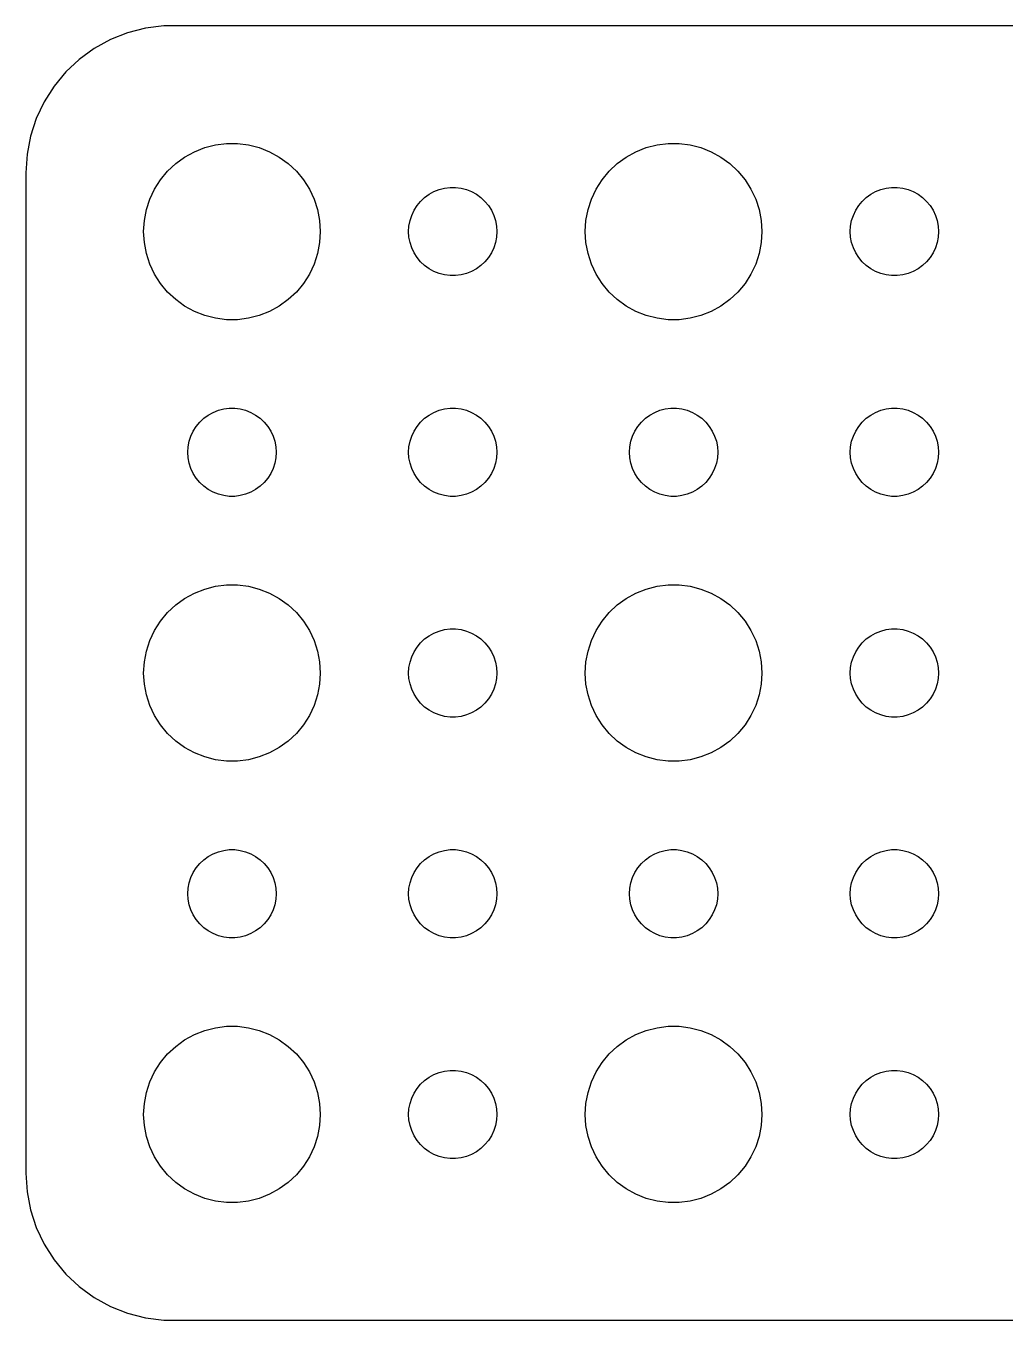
# Model space of a CAD drawing. Header units: metres. Extents: x -37 to 37, y 248 to 508.
# Drawn here: x -37 to -3.74, y 356.01 to 399.99 of the extents above; entities that cross this region are included whole.
import ezdxf

# ---------------------------------------------------------------- set-up
doc = ezdxf.new("R2010")
doc.units = ezdxf.units.M

msp = doc.modelspace()

# ---------------------------------------------------------------- linework, layer by layer
for p, q in [((-32.9369, 399.911), (-33.5451, 399.755)), ((-32.3139, 399.99), (-32.9369, 399.911)), ((32.3139, 399.99), (-32.3139, 399.99)), ((-34.1289, 399.524), (-34.6791, 399.222)), ((-33.5451, 399.755), (-34.1289, 399.524)), ((-34.6791, 399.222), (-35.1871, 398.853)), ((-35.1871, 398.853), (-35.6448, 398.423)), ((-35.6448, 398.423), (-36.0451, 397.939)), ((-36.0451, 397.939), (-36.3815, 397.409)), ((-36.3815, 397.409), (-36.6489, 396.841)), ((-36.6489, 396.841), (-36.8429, 396.243)), ((-36.8429, 396.243), (-36.9606, 395.627)), ((-31.2773, 395.714), (-30.927, 395.853)), ((-30.927, 395.853), (-30.5621, 395.947)), ((-30.5621, 395.947), (-30.1884, 395.994)), ((-30.1884, 395.994), (-29.8116, 395.994)), ((-29.8116, 395.994), (-29.4379, 395.947)), ((-29.4379, 395.947), (-29.0729, 395.853)), ((-29.0729, 395.853), (-28.7227, 395.714)), ((-16.2773, 395.714), (-15.927, 395.853)), ((-15.927, 395.853), (-15.5621, 395.947)), ((-15.5621, 395.947), (-15.1884, 395.994)), ((-15.1884, 395.994), (-14.8116, 395.994)), ((-14.8116, 395.994), (-14.4379, 395.947)), ((-14.4379, 395.947), (-14.0729, 395.853)), ((-14.0729, 395.853), (-13.7227, 395.714)), ((-36.9606, 395.627), (-37, 395)), ((-31.9123, 395.312), (-31.6075, 395.533)), ((-31.6075, 395.533), (-31.2773, 395.714)), ((-28.7227, 395.714), (-28.3925, 395.533)), ((-28.3925, 395.533), (-28.0877, 395.312)), ((-16.9123, 395.312), (-16.6075, 395.533)), ((-16.6075, 395.533), (-16.2773, 395.714)), ((-13.7227, 395.714), (-13.3925, 395.533)), ((-13.3925, 395.533), (-13.0877, 395.312)), ((-37, 395), (-37, 361)), ((-32.427, 394.763), (-32.1869, 395.054)), ((-32.1869, 395.054), (-31.9123, 395.312)), ((-28.0877, 395.312), (-27.8131, 395.054)), ((-27.8131, 395.054), (-27.5729, 394.763)), ((-17.427, 394.763), (-17.1869, 395.054)), ((-17.1869, 395.054), (-16.9123, 395.312)), ((-13.0877, 395.312), (-12.8131, 395.054)), ((-12.8131, 395.054), (-12.5729, 394.763)), ((-32.6289, 394.445), (-32.427, 394.763)), ((-27.5729, 394.763), (-27.3711, 394.445)), ((-17.6289, 394.445), (-17.427, 394.763)), ((-12.5729, 394.763), (-12.3711, 394.445)), ((-32.9057, 393.746), (-32.7893, 394.104)), ((-32.7893, 394.104), (-32.6289, 394.445)), ((-27.3711, 394.445), (-27.2107, 394.104)), ((-27.2107, 394.104), (-27.0942, 393.746)), ((-23.5934, 394.027), (-23.4561, 394.156)), ((-23.4561, 394.156), (-23.3037, 394.266)), ((-23.3037, 394.266), (-23.1387, 394.357)), ((-23.1387, 394.357), (-22.9635, 394.427)), ((-22.9635, 394.427), (-22.7811, 394.473)), ((-22.7811, 394.473), (-22.5942, 394.497)), ((-22.5942, 394.497), (-22.4058, 394.497)), ((-22.4058, 394.497), (-22.2189, 394.473)), ((-22.2189, 394.473), (-22.0365, 394.427)), ((-22.0365, 394.427), (-21.8613, 394.357)), ((-21.8613, 394.357), (-21.6963, 394.266)), ((-21.6963, 394.266), (-21.5439, 394.156)), ((-21.5439, 394.156), (-21.4065, 394.027)), ((-17.9057, 393.746), (-17.7893, 394.104)), ((-17.7893, 394.104), (-17.6289, 394.445)), ((-12.3711, 394.445), (-12.2107, 394.104)), ((-12.2107, 394.104), (-12.0942, 393.746)), ((-8.59344, 394.027), (-8.45613, 394.156)), ((-8.45613, 394.156), (-8.30373, 394.266)), ((-8.30373, 394.266), (-8.13866, 394.357)), ((-8.13866, 394.357), (-7.96352, 394.427)), ((-7.96352, 394.427), (-7.78107, 394.473)), ((-7.78107, 394.473), (-7.59418, 394.497)), ((-7.59418, 394.497), (-7.40581, 394.497)), ((-7.40581, 394.497), (-7.21892, 394.473)), ((-7.21892, 394.473), (-7.03647, 394.427)), ((-7.03647, 394.427), (-6.86133, 394.357)), ((-6.86133, 394.357), (-6.69626, 394.266)), ((-6.69626, 394.266), (-6.54385, 394.156)), ((-6.54385, 394.156), (-6.40654, 394.027)), ((-32.9763, 393.376), (-32.9057, 393.746)), ((-27.0942, 393.746), (-27.0237, 393.376)), ((-23.8947, 393.552), (-23.8145, 393.723)), ((-23.8145, 393.723), (-23.7135, 393.882)), ((-23.7135, 393.882), (-23.5934, 394.027)), ((-21.4065, 394.027), (-21.2865, 393.882)), ((-21.2865, 393.882), (-21.1855, 393.723)), ((-21.1855, 393.723), (-21.1053, 393.552)), ((-17.9763, 393.376), (-17.9057, 393.746)), ((-12.0942, 393.746), (-12.0237, 393.376)), ((-8.89465, 393.552), (-8.81445, 393.723)), ((-8.81445, 393.723), (-8.71352, 393.882)), ((-8.71352, 393.882), (-8.59344, 394.027)), ((-6.40654, 394.027), (-6.28647, 393.882)), ((-6.28647, 393.882), (-6.18553, 393.723)), ((-6.18553, 393.723), (-6.10533, 393.552)), ((-33, 393), (-32.9763, 393.376)), ((-27.0237, 393.376), (-27, 393)), ((-24, 393), (-23.9882, 393.188)), ((-23.9882, 393.188), (-23.9529, 393.373)), ((-23.9529, 393.373), (-23.8947, 393.552)), ((-21.1053, 393.552), (-21.0471, 393.373)), ((-21.0471, 393.373), (-21.0118, 393.188)), ((-21.0118, 393.188), (-21, 393)), ((-18, 393), (-17.9763, 393.376)), ((-12.0237, 393.376), (-12, 393)), ((-9, 393), (-8.98816, 393.188)), ((-8.98816, 393.188), (-8.95287, 393.373)), ((-8.95287, 393.373), (-8.89465, 393.552)), ((-6.10533, 393.552), (-6.04712, 393.373)), ((-6.04712, 393.373), (-6.01183, 393.188)), ((-6.01183, 393.188), (-6, 393)), ((-32.9763, 392.624), (-33, 393)), ((-27, 393), (-27.0237, 392.624)), ((-23.9882, 392.812), (-24, 393)), ((-23.9529, 392.627), (-23.9882, 392.812)), ((-21.0118, 392.812), (-21.0471, 392.627)), ((-21, 393), (-21.0118, 392.812)), ((-17.9763, 392.624), (-18, 393)), ((-12, 393), (-12.0237, 392.624)), ((-8.98816, 392.812), (-9, 393)), ((-8.95287, 392.627), (-8.98816, 392.812)), ((-6.01183, 392.812), (-6.04712, 392.627)), ((-6, 393), (-6.01183, 392.812)), ((-32.9057, 392.254), (-32.9763, 392.624)), ((-27.0237, 392.624), (-27.0942, 392.254)), ((-23.8947, 392.448), (-23.9529, 392.627)), ((-23.8145, 392.277), (-23.8947, 392.448)), ((-21.1053, 392.448), (-21.1855, 392.277)), ((-21.0471, 392.627), (-21.1053, 392.448)), ((-17.9057, 392.254), (-17.9763, 392.624)), ((-12.0237, 392.624), (-12.0942, 392.254)), ((-8.89465, 392.448), (-8.95287, 392.627)), ((-8.81445, 392.277), (-8.89465, 392.448)), ((-6.10533, 392.448), (-6.18553, 392.277)), ((-6.04712, 392.627), (-6.10533, 392.448)), ((-32.7893, 391.896), (-32.9057, 392.254)), ((-32.6289, 391.555), (-32.7893, 391.896)), ((-27.2107, 391.896), (-27.3711, 391.555)), ((-27.0942, 392.254), (-27.2107, 391.896)), ((-23.7135, 392.118), (-23.8145, 392.277)), ((-23.5934, 391.973), (-23.7135, 392.118)), ((-23.4561, 391.844), (-23.5934, 391.973)), ((-21.4065, 391.973), (-21.5439, 391.844)), ((-21.2865, 392.118), (-21.4065, 391.973)), ((-21.1855, 392.277), (-21.2865, 392.118)), ((-17.7893, 391.896), (-17.9057, 392.254)), ((-17.6289, 391.555), (-17.7893, 391.896)), ((-12.2107, 391.896), (-12.3711, 391.555)), ((-12.0942, 392.254), (-12.2107, 391.896)), ((-8.71352, 392.118), (-8.81445, 392.277)), ((-8.59344, 391.973), (-8.71352, 392.118)), ((-8.45613, 391.844), (-8.59344, 391.973)), ((-6.40654, 391.973), (-6.54385, 391.844)), ((-6.28647, 392.118), (-6.40654, 391.973)), ((-6.18553, 392.277), (-6.28647, 392.118)), ((-32.427, 391.237), (-32.6289, 391.555)), ((-27.3711, 391.555), (-27.5729, 391.237)), ((-23.3037, 391.734), (-23.4561, 391.844)), ((-23.1387, 391.643), (-23.3037, 391.734)), ((-22.9635, 391.573), (-23.1387, 391.643)), ((-22.7811, 391.527), (-22.9635, 391.573)), ((-22.5942, 391.503), (-22.7811, 391.527)), ((-22.4058, 391.503), (-22.5942, 391.503)), ((-22.2189, 391.527), (-22.4058, 391.503)), ((-22.0365, 391.573), (-22.2189, 391.527)), ((-21.8613, 391.643), (-22.0365, 391.573)), ((-21.6963, 391.734), (-21.8613, 391.643)), ((-21.5439, 391.844), (-21.6963, 391.734)), ((-17.427, 391.237), (-17.6289, 391.555)), ((-12.3711, 391.555), (-12.5729, 391.237)), ((-8.30373, 391.734), (-8.45613, 391.844)), ((-8.13866, 391.643), (-8.30373, 391.734)), ((-7.96352, 391.573), (-8.13866, 391.643)), ((-7.78107, 391.527), (-7.96352, 391.573)), ((-7.59418, 391.503), (-7.78107, 391.527)), ((-7.40581, 391.503), (-7.59418, 391.503)), ((-7.21892, 391.527), (-7.40581, 391.503)), ((-7.03647, 391.573), (-7.21892, 391.527)), ((-6.86133, 391.643), (-7.03647, 391.573)), ((-6.69626, 391.734), (-6.86133, 391.643)), ((-6.54385, 391.844), (-6.69626, 391.734)), ((-32.1869, 390.946), (-32.427, 391.237)), ((-27.5729, 391.237), (-27.8131, 390.946)), ((-17.1869, 390.946), (-17.427, 391.237)), ((-12.5729, 391.237), (-12.8131, 390.946)), ((-31.9123, 390.688), (-32.1869, 390.946)), ((-31.6075, 390.467), (-31.9123, 390.688)), ((-28.0877, 390.688), (-28.3925, 390.467)), ((-27.8131, 390.946), (-28.0877, 390.688)), ((-16.9123, 390.688), (-17.1869, 390.946)), ((-16.6075, 390.467), (-16.9123, 390.688)), ((-13.0877, 390.688), (-13.3925, 390.467)), ((-12.8131, 390.946), (-13.0877, 390.688)), ((-31.2773, 390.286), (-31.6075, 390.467)), ((-30.927, 390.147), (-31.2773, 390.286)), ((-30.5621, 390.053), (-30.927, 390.147)), ((-29.0729, 390.147), (-29.4379, 390.053)), ((-28.7227, 390.286), (-29.0729, 390.147)), ((-28.3925, 390.467), (-28.7227, 390.286)), ((-16.2773, 390.286), (-16.6075, 390.467)), ((-15.927, 390.147), (-16.2773, 390.286)), ((-15.5621, 390.053), (-15.927, 390.147)), ((-14.0729, 390.147), (-14.4379, 390.053)), ((-13.7227, 390.286), (-14.0729, 390.147)), ((-13.3925, 390.467), (-13.7227, 390.286)), ((-30.1884, 390.006), (-30.5621, 390.053)), ((-29.8116, 390.006), (-30.1884, 390.006)), ((-29.4379, 390.053), (-29.8116, 390.006)), ((-15.1884, 390.006), (-15.5621, 390.053)), ((-14.8116, 390.006), (-15.1884, 390.006)), ((-14.4379, 390.053), (-14.8116, 390.006)), ((-31.0934, 386.527), (-30.9561, 386.656)), ((-30.9561, 386.656), (-30.8037, 386.766)), ((-30.8037, 386.766), (-30.6387, 386.857)), ((-30.6387, 386.857), (-30.4635, 386.927)), ((-30.4635, 386.927), (-30.2811, 386.973)), ((-30.2811, 386.973), (-30.0942, 386.997)), ((-30.0942, 386.997), (-29.9058, 386.997)), ((-29.9058, 386.997), (-29.7189, 386.973)), ((-29.7189, 386.973), (-29.5365, 386.927)), ((-29.5365, 386.927), (-29.3613, 386.857)), ((-29.3613, 386.857), (-29.1963, 386.766)), ((-29.1963, 386.766), (-29.0439, 386.656)), ((-29.0439, 386.656), (-28.9065, 386.527)), ((-23.5934, 386.527), (-23.4561, 386.656)), ((-23.4561, 386.656), (-23.3037, 386.766)), ((-23.3037, 386.766), (-23.1387, 386.857)), ((-23.1387, 386.857), (-22.9635, 386.927)), ((-22.9635, 386.927), (-22.7811, 386.973)), ((-22.7811, 386.973), (-22.5942, 386.997)), ((-22.5942, 386.997), (-22.4058, 386.997)), ((-22.4058, 386.997), (-22.2189, 386.973)), ((-22.2189, 386.973), (-22.0365, 386.927)), ((-22.0365, 386.927), (-21.8613, 386.857)), ((-21.8613, 386.857), (-21.6963, 386.766)), ((-21.6963, 386.766), (-21.5439, 386.656)), ((-21.5439, 386.656), (-21.4065, 386.527)), ((-16.0934, 386.527), (-15.9561, 386.656)), ((-15.9561, 386.656), (-15.8037, 386.766)), ((-15.8037, 386.766), (-15.6387, 386.857)), ((-15.6387, 386.857), (-15.4635, 386.927)), ((-15.4635, 386.927), (-15.2811, 386.973)), ((-15.2811, 386.973), (-15.0942, 386.997)), ((-15.0942, 386.997), (-14.9058, 386.997)), ((-14.9058, 386.997), (-14.7189, 386.973)), ((-14.7189, 386.973), (-14.5365, 386.927)), ((-14.5365, 386.927), (-14.3613, 386.857)), ((-14.3613, 386.857), (-14.1963, 386.766)), ((-14.1963, 386.766), (-14.0439, 386.656)), ((-14.0439, 386.656), (-13.9065, 386.527)), ((-8.59344, 386.527), (-8.45613, 386.656)), ((-8.45613, 386.656), (-8.30373, 386.766)), ((-8.30373, 386.766), (-8.13866, 386.857)), ((-8.13866, 386.857), (-7.96352, 386.927)), ((-7.96352, 386.927), (-7.78107, 386.973)), ((-7.78107, 386.973), (-7.59418, 386.997)), ((-7.59418, 386.997), (-7.40581, 386.997)), ((-7.40581, 386.997), (-7.21892, 386.973)), ((-7.21892, 386.973), (-7.03647, 386.927)), ((-7.03647, 386.927), (-6.86133, 386.857)), ((-6.86133, 386.857), (-6.69626, 386.766)), ((-6.69626, 386.766), (-6.54385, 386.656)), ((-6.54385, 386.656), (-6.40654, 386.527)), ((-31.3947, 386.052), (-31.3145, 386.223)), ((-31.3145, 386.223), (-31.2135, 386.382)), ((-31.2135, 386.382), (-31.0934, 386.527)), ((-28.9065, 386.527), (-28.7865, 386.382)), ((-28.7865, 386.382), (-28.6855, 386.223)), ((-28.6855, 386.223), (-28.6053, 386.052)), ((-23.8947, 386.052), (-23.8145, 386.223)), ((-23.8145, 386.223), (-23.7135, 386.382)), ((-23.7135, 386.382), (-23.5934, 386.527)), ((-21.4065, 386.527), (-21.2865, 386.382)), ((-21.2865, 386.382), (-21.1855, 386.223)), ((-21.1855, 386.223), (-21.1053, 386.052)), ((-16.3947, 386.052), (-16.3145, 386.223)), ((-16.3145, 386.223), (-16.2135, 386.382)), ((-16.2135, 386.382), (-16.0934, 386.527)), ((-13.9065, 386.527), (-13.7865, 386.382)), ((-13.7865, 386.382), (-13.6855, 386.223)), ((-13.6855, 386.223), (-13.6053, 386.052)), ((-8.89465, 386.052), (-8.81445, 386.223)), ((-8.81445, 386.223), (-8.71352, 386.382)), ((-8.71352, 386.382), (-8.59344, 386.527)), ((-6.40654, 386.527), (-6.28647, 386.382)), ((-6.28647, 386.382), (-6.18553, 386.223)), ((-6.18553, 386.223), (-6.10533, 386.052)), ((-31.4882, 385.688), (-31.4529, 385.873)), ((-31.4529, 385.873), (-31.3947, 386.052)), ((-28.6053, 386.052), (-28.5471, 385.873)), ((-28.5471, 385.873), (-28.5118, 385.688)), ((-23.9882, 385.688), (-23.9529, 385.873)), ((-23.9529, 385.873), (-23.8947, 386.052)), ((-21.1053, 386.052), (-21.0471, 385.873)), ((-21.0471, 385.873), (-21.0118, 385.688)), ((-16.4882, 385.688), (-16.4529, 385.873)), ((-16.4529, 385.873), (-16.3947, 386.052)), ((-13.6053, 386.052), (-13.5471, 385.873)), ((-13.5471, 385.873), (-13.5118, 385.688)), ((-8.98816, 385.688), (-8.95287, 385.873)), ((-8.95287, 385.873), (-8.89465, 386.052)), ((-6.10533, 386.052), (-6.04712, 385.873)), ((-6.04712, 385.873), (-6.01183, 385.688)), ((-31.5, 385.5), (-31.4882, 385.688)), ((-31.4882, 385.312), (-31.5, 385.5)), ((-31.4529, 385.127), (-31.4882, 385.312)), ((-28.5118, 385.312), (-28.5471, 385.127)), ((-28.5118, 385.688), (-28.5, 385.5)), ((-28.5, 385.5), (-28.5118, 385.312)), ((-24, 385.5), (-23.9882, 385.688)), ((-23.9882, 385.312), (-24, 385.5)), ((-23.9529, 385.127), (-23.9882, 385.312)), ((-21.0118, 385.312), (-21.0471, 385.127)), ((-21.0118, 385.688), (-21, 385.5)), ((-21, 385.5), (-21.0118, 385.312)), ((-16.5, 385.5), (-16.4882, 385.688)), ((-16.4882, 385.312), (-16.5, 385.5)), ((-16.4529, 385.127), (-16.4882, 385.312)), ((-13.5118, 385.312), (-13.5471, 385.127)), ((-13.5118, 385.688), (-13.5, 385.5)), ((-13.5, 385.5), (-13.5118, 385.312)), ((-9, 385.5), (-8.98816, 385.688)), ((-8.98816, 385.312), (-9, 385.5)), ((-8.95287, 385.127), (-8.98816, 385.312)), ((-6.01183, 385.312), (-6.04712, 385.127)), ((-6.01183, 385.688), (-6, 385.5)), ((-6, 385.5), (-6.01183, 385.312)), ((-31.3947, 384.948), (-31.4529, 385.127)), ((-31.3145, 384.777), (-31.3947, 384.948)), ((-28.6053, 384.948), (-28.6855, 384.777)), ((-28.5471, 385.127), (-28.6053, 384.948)), ((-23.8947, 384.948), (-23.9529, 385.127)), ((-23.8145, 384.777), (-23.8947, 384.948)), ((-21.1053, 384.948), (-21.1855, 384.777)), ((-21.0471, 385.127), (-21.1053, 384.948)), ((-16.3947, 384.948), (-16.4529, 385.127)), ((-16.3145, 384.777), (-16.3947, 384.948)), ((-13.6053, 384.948), (-13.6855, 384.777)), ((-13.5471, 385.127), (-13.6053, 384.948)), ((-8.89465, 384.948), (-8.95287, 385.127)), ((-8.81445, 384.777), (-8.89465, 384.948)), ((-6.10533, 384.948), (-6.18553, 384.777)), ((-6.04712, 385.127), (-6.10533, 384.948)), ((-31.2135, 384.618), (-31.3145, 384.777)), ((-31.0934, 384.473), (-31.2135, 384.618)), ((-30.9561, 384.344), (-31.0934, 384.473)), ((-28.9065, 384.473), (-29.0439, 384.344)), ((-28.7865, 384.618), (-28.9065, 384.473)), ((-28.6855, 384.777), (-28.7865, 384.618)), ((-23.7135, 384.618), (-23.8145, 384.777)), ((-23.5934, 384.473), (-23.7135, 384.618)), ((-23.4561, 384.344), (-23.5934, 384.473)), ((-21.4065, 384.473), (-21.5439, 384.344)), ((-21.2865, 384.618), (-21.4065, 384.473)), ((-21.1855, 384.777), (-21.2865, 384.618)), ((-16.2135, 384.618), (-16.3145, 384.777)), ((-16.0934, 384.473), (-16.2135, 384.618)), ((-15.9561, 384.344), (-16.0934, 384.473)), ((-13.9065, 384.473), (-14.0439, 384.344)), ((-13.7865, 384.618), (-13.9065, 384.473)), ((-13.6855, 384.777), (-13.7865, 384.618)), ((-8.71352, 384.618), (-8.81445, 384.777)), ((-8.59344, 384.473), (-8.71352, 384.618)), ((-8.45613, 384.344), (-8.59344, 384.473)), ((-6.40654, 384.473), (-6.54385, 384.344)), ((-6.28647, 384.618), (-6.40654, 384.473)), ((-6.18553, 384.777), (-6.28647, 384.618)), ((-30.8037, 384.234), (-30.9561, 384.344)), ((-30.6387, 384.143), (-30.8037, 384.234)), ((-30.4635, 384.073), (-30.6387, 384.143)), ((-30.2811, 384.027), (-30.4635, 384.073)), ((-30.0942, 384.003), (-30.2811, 384.027)), ((-29.9058, 384.003), (-30.0942, 384.003)), ((-29.7189, 384.027), (-29.9058, 384.003)), ((-29.5365, 384.073), (-29.7189, 384.027)), ((-29.3613, 384.143), (-29.5365, 384.073)), ((-29.1963, 384.234), (-29.3613, 384.143)), ((-29.0439, 384.344), (-29.1963, 384.234)), ((-23.3037, 384.234), (-23.4561, 384.344)), ((-23.1387, 384.143), (-23.3037, 384.234)), ((-22.9635, 384.073), (-23.1387, 384.143)), ((-22.7811, 384.027), (-22.9635, 384.073)), ((-22.5942, 384.003), (-22.7811, 384.027)), ((-22.4058, 384.003), (-22.5942, 384.003)), ((-22.2189, 384.027), (-22.4058, 384.003)), ((-22.0365, 384.073), (-22.2189, 384.027)), ((-21.8613, 384.143), (-22.0365, 384.073)), ((-21.6963, 384.234), (-21.8613, 384.143)), ((-21.5439, 384.344), (-21.6963, 384.234)), ((-15.8037, 384.234), (-15.9561, 384.344)), ((-15.6387, 384.143), (-15.8037, 384.234)), ((-15.4635, 384.073), (-15.6387, 384.143)), ((-15.2811, 384.027), (-15.4635, 384.073)), ((-15.0942, 384.003), (-15.2811, 384.027)), ((-14.9058, 384.003), (-15.0942, 384.003)), ((-14.7189, 384.027), (-14.9058, 384.003)), ((-14.5365, 384.073), (-14.7189, 384.027)), ((-14.3613, 384.143), (-14.5365, 384.073)), ((-14.1963, 384.234), (-14.3613, 384.143)), ((-14.0439, 384.344), (-14.1963, 384.234)), ((-8.30373, 384.234), (-8.45613, 384.344)), ((-8.13866, 384.143), (-8.30373, 384.234)), ((-7.96352, 384.073), (-8.13866, 384.143)), ((-7.78107, 384.027), (-7.96352, 384.073)), ((-7.59418, 384.003), (-7.78107, 384.027)), ((-7.40581, 384.003), (-7.59418, 384.003)), ((-7.21892, 384.027), (-7.40581, 384.003)), ((-7.03647, 384.073), (-7.21892, 384.027)), ((-6.86133, 384.143), (-7.03647, 384.073)), ((-6.69626, 384.234), (-6.86133, 384.143)), ((-6.54385, 384.344), (-6.69626, 384.234)), ((-30.927, 380.853), (-30.5621, 380.947)), ((-30.5621, 380.947), (-30.1884, 380.994)), ((-30.1884, 380.994), (-29.8116, 380.994)), ((-29.8116, 380.994), (-29.4379, 380.947)), ((-29.4379, 380.947), (-29.0729, 380.853)), ((-15.927, 380.853), (-15.5621, 380.947)), ((-15.5621, 380.947), (-15.1884, 380.994)), ((-15.1884, 380.994), (-14.8116, 380.994)), ((-14.8116, 380.994), (-14.4379, 380.947)), ((-14.4379, 380.947), (-14.0729, 380.853)), ((-31.9123, 380.312), (-31.6075, 380.533)), ((-31.6075, 380.533), (-31.2773, 380.714)), ((-31.2773, 380.714), (-30.927, 380.853)), ((-29.0729, 380.853), (-28.7227, 380.714)), ((-28.7227, 380.714), (-28.3925, 380.533)), ((-28.3925, 380.533), (-28.0877, 380.312)), ((-16.9123, 380.312), (-16.6075, 380.533)), ((-16.6075, 380.533), (-16.2773, 380.714)), ((-16.2773, 380.714), (-15.927, 380.853)), ((-14.0729, 380.853), (-13.7227, 380.714)), ((-13.7227, 380.714), (-13.3925, 380.533)), ((-13.3925, 380.533), (-13.0877, 380.312)), ((-32.427, 379.763), (-32.1869, 380.054)), ((-32.1869, 380.054), (-31.9123, 380.312)), ((-28.0877, 380.312), (-27.8131, 380.054)), ((-27.8131, 380.054), (-27.5729, 379.763)), ((-17.427, 379.763), (-17.1869, 380.054)), ((-17.1869, 380.054), (-16.9123, 380.312)), ((-13.0877, 380.312), (-12.8131, 380.054)), ((-12.8131, 380.054), (-12.5729, 379.763)), ((-32.6289, 379.445), (-32.427, 379.763)), ((-27.5729, 379.763), (-27.3711, 379.445)), ((-17.6289, 379.445), (-17.427, 379.763)), ((-12.5729, 379.763), (-12.3711, 379.445)), ((-32.7893, 379.104), (-32.6289, 379.445)), ((-27.3711, 379.445), (-27.2107, 379.104)), ((-23.5934, 379.027), (-23.4561, 379.156)), ((-23.4561, 379.156), (-23.3037, 379.266)), ((-23.3037, 379.266), (-23.1387, 379.357)), ((-23.1387, 379.357), (-22.9635, 379.427)), ((-22.9635, 379.427), (-22.7811, 379.473)), ((-22.7811, 379.473), (-22.5942, 379.497)), ((-22.5942, 379.497), (-22.4058, 379.497)), ((-22.4058, 379.497), (-22.2189, 379.473)), ((-22.2189, 379.473), (-22.0365, 379.427)), ((-22.0365, 379.427), (-21.8613, 379.357)), ((-21.8613, 379.357), (-21.6963, 379.266)), ((-21.6963, 379.266), (-21.5439, 379.156)), ((-21.5439, 379.156), (-21.4065, 379.027)), ((-17.7893, 379.104), (-17.6289, 379.445)), ((-12.3711, 379.445), (-12.2107, 379.104)), ((-8.59344, 379.027), (-8.45613, 379.156)), ((-8.45613, 379.156), (-8.30373, 379.266)), ((-8.30373, 379.266), (-8.13866, 379.357)), ((-8.13866, 379.357), (-7.96352, 379.427)), ((-7.96352, 379.427), (-7.78107, 379.473)), ((-7.78107, 379.473), (-7.59418, 379.497)), ((-7.59418, 379.497), (-7.40581, 379.497)), ((-7.40581, 379.497), (-7.21892, 379.473)), ((-7.21892, 379.473), (-7.03647, 379.427)), ((-7.03647, 379.427), (-6.86133, 379.357)), ((-6.86133, 379.357), (-6.69626, 379.266)), ((-6.69626, 379.266), (-6.54385, 379.156)), ((-6.54385, 379.156), (-6.40654, 379.027)), ((-32.9763, 378.376), (-32.9057, 378.746)), ((-32.9057, 378.746), (-32.7893, 379.104)), ((-27.2107, 379.104), (-27.0942, 378.746)), ((-27.0942, 378.746), (-27.0237, 378.376)), ((-23.8947, 378.552), (-23.8145, 378.723)), ((-23.8145, 378.723), (-23.7135, 378.882)), ((-23.7135, 378.882), (-23.5934, 379.027)), ((-21.4065, 379.027), (-21.2865, 378.882)), ((-21.2865, 378.882), (-21.1855, 378.723)), ((-21.1855, 378.723), (-21.1053, 378.552)), ((-17.9763, 378.376), (-17.9057, 378.746)), ((-17.9057, 378.746), (-17.7893, 379.104)), ((-12.2107, 379.104), (-12.0942, 378.746)), ((-12.0942, 378.746), (-12.0237, 378.376)), ((-8.89465, 378.552), (-8.81445, 378.723)), ((-8.81445, 378.723), (-8.71352, 378.882)), ((-8.71352, 378.882), (-8.59344, 379.027)), ((-6.40654, 379.027), (-6.28647, 378.882)), ((-6.28647, 378.882), (-6.18553, 378.723)), ((-6.18553, 378.723), (-6.10533, 378.552)), ((-33, 378), (-32.9763, 378.376)), ((-27.0237, 378.376), (-27, 378)), ((-23.9882, 378.188), (-23.9529, 378.373)), ((-23.9529, 378.373), (-23.8947, 378.552)), ((-21.1053, 378.552), (-21.0471, 378.373)), ((-21.0471, 378.373), (-21.0118, 378.188)), ((-18, 378), (-17.9763, 378.376)), ((-12.0237, 378.376), (-12, 378)), ((-8.98816, 378.188), (-8.95287, 378.373)), ((-8.95287, 378.373), (-8.89465, 378.552)), ((-6.10533, 378.552), (-6.04712, 378.373)), ((-6.04712, 378.373), (-6.01183, 378.188)), ((-32.9763, 377.624), (-33, 378)), ((-27, 378), (-27.0237, 377.624)), ((-24, 378), (-23.9882, 378.188)), ((-23.9882, 377.812), (-24, 378)), ((-23.9529, 377.627), (-23.9882, 377.812)), ((-21.0118, 377.812), (-21.0471, 377.627)), ((-21.0118, 378.188), (-21, 378)), ((-21, 378), (-21.0118, 377.812)), ((-17.9763, 377.624), (-18, 378)), ((-12, 378), (-12.0237, 377.624)), ((-9, 378), (-8.98816, 378.188)), ((-8.98816, 377.812), (-9, 378)), ((-8.95287, 377.627), (-8.98816, 377.812)), ((-6.01183, 377.812), (-6.04712, 377.627)), ((-6.01183, 378.188), (-6, 378)), ((-6, 378), (-6.01183, 377.812)), ((-32.9057, 377.254), (-32.9763, 377.624)), ((-27.0237, 377.624), (-27.0942, 377.254)), ((-23.8947, 377.448), (-23.9529, 377.627)), ((-23.8145, 377.277), (-23.8947, 377.448)), ((-21.1053, 377.448), (-21.1855, 377.277)), ((-21.0471, 377.627), (-21.1053, 377.448)), ((-17.9057, 377.254), (-17.9763, 377.624)), ((-12.0237, 377.624), (-12.0942, 377.254)), ((-8.89465, 377.448), (-8.95287, 377.627)), ((-8.81445, 377.277), (-8.89465, 377.448)), ((-6.10533, 377.448), (-6.18553, 377.277)), ((-6.04712, 377.627), (-6.10533, 377.448)), ((-32.7893, 376.896), (-32.9057, 377.254)), ((-27.0942, 377.254), (-27.2107, 376.896)), ((-23.7135, 377.118), (-23.8145, 377.277)), ((-23.5934, 376.973), (-23.7135, 377.118)), ((-23.4561, 376.844), (-23.5934, 376.973)), ((-21.4065, 376.973), (-21.5439, 376.844)), ((-21.2865, 377.118), (-21.4065, 376.973)), ((-21.1855, 377.277), (-21.2865, 377.118)), ((-17.7893, 376.896), (-17.9057, 377.254)), ((-12.0942, 377.254), (-12.2107, 376.896)), ((-8.71352, 377.118), (-8.81445, 377.277)), ((-8.59344, 376.973), (-8.71352, 377.118)), ((-8.45613, 376.844), (-8.59344, 376.973)), ((-6.40654, 376.973), (-6.54385, 376.844)), ((-6.28647, 377.118), (-6.40654, 376.973)), ((-6.18553, 377.277), (-6.28647, 377.118)), ((-32.6289, 376.555), (-32.7893, 376.896)), ((-32.427, 376.237), (-32.6289, 376.555)), ((-27.3711, 376.555), (-27.5729, 376.237)), ((-27.2107, 376.896), (-27.3711, 376.555)), ((-23.3037, 376.734), (-23.4561, 376.844)), ((-23.1387, 376.643), (-23.3037, 376.734)), ((-22.9635, 376.573), (-23.1387, 376.643)), ((-22.7811, 376.527), (-22.9635, 376.573)), ((-22.5942, 376.503), (-22.7811, 376.527)), ((-22.4058, 376.503), (-22.5942, 376.503)), ((-22.2189, 376.527), (-22.4058, 376.503)), ((-22.0365, 376.573), (-22.2189, 376.527)), ((-21.8613, 376.643), (-22.0365, 376.573)), ((-21.6963, 376.734), (-21.8613, 376.643)), ((-21.5439, 376.844), (-21.6963, 376.734)), ((-17.6289, 376.555), (-17.7893, 376.896)), ((-17.427, 376.237), (-17.6289, 376.555)), ((-12.3711, 376.555), (-12.5729, 376.237)), ((-12.2107, 376.896), (-12.3711, 376.555)), ((-8.30373, 376.734), (-8.45613, 376.844)), ((-8.13866, 376.643), (-8.30373, 376.734)), ((-7.96352, 376.573), (-8.13866, 376.643)), ((-7.78107, 376.527), (-7.96352, 376.573)), ((-7.59418, 376.503), (-7.78107, 376.527)), ((-7.40581, 376.503), (-7.59418, 376.503)), ((-7.21892, 376.527), (-7.40581, 376.503)), ((-7.03647, 376.573), (-7.21892, 376.527)), ((-6.86133, 376.643), (-7.03647, 376.573)), ((-6.69626, 376.734), (-6.86133, 376.643)), ((-6.54385, 376.844), (-6.69626, 376.734)), ((-32.1869, 375.946), (-32.427, 376.237)), ((-27.5729, 376.237), (-27.8131, 375.946)), ((-17.1869, 375.946), (-17.427, 376.237)), ((-12.5729, 376.237), (-12.8131, 375.946)), ((-31.9123, 375.688), (-32.1869, 375.946)), ((-31.6075, 375.467), (-31.9123, 375.688)), ((-28.0877, 375.688), (-28.3925, 375.467)), ((-27.8131, 375.946), (-28.0877, 375.688)), ((-16.9123, 375.688), (-17.1869, 375.946)), ((-16.6075, 375.467), (-16.9123, 375.688)), ((-13.0877, 375.688), (-13.3925, 375.467)), ((-12.8131, 375.946), (-13.0877, 375.688)), ((-31.2773, 375.286), (-31.6075, 375.467)), ((-30.927, 375.147), (-31.2773, 375.286)), ((-28.7227, 375.286), (-29.0729, 375.147)), ((-28.3925, 375.467), (-28.7227, 375.286)), ((-16.2773, 375.286), (-16.6075, 375.467)), ((-15.927, 375.147), (-16.2773, 375.286)), ((-13.7227, 375.286), (-14.0729, 375.147)), ((-13.3925, 375.467), (-13.7227, 375.286)), ((-30.5621, 375.053), (-30.927, 375.147)), ((-30.1884, 375.006), (-30.5621, 375.053)), ((-29.8116, 375.006), (-30.1884, 375.006)), ((-29.4379, 375.053), (-29.8116, 375.006)), ((-29.0729, 375.147), (-29.4379, 375.053)), ((-15.5621, 375.053), (-15.927, 375.147)), ((-15.1884, 375.006), (-15.5621, 375.053)), ((-14.8116, 375.006), (-15.1884, 375.006)), ((-14.4379, 375.053), (-14.8116, 375.006)), ((-14.0729, 375.147), (-14.4379, 375.053)), ((-31.0934, 371.527), (-30.9561, 371.656)), ((-30.9561, 371.656), (-30.8037, 371.766)), ((-30.8037, 371.766), (-30.6387, 371.857)), ((-30.6387, 371.857), (-30.4635, 371.927)), ((-30.4635, 371.927), (-30.2811, 371.973)), ((-30.2811, 371.973), (-30.0942, 371.997)), ((-30.0942, 371.997), (-29.9058, 371.997)), ((-29.9058, 371.997), (-29.7189, 371.973)), ((-29.7189, 371.973), (-29.5365, 371.927)), ((-29.5365, 371.927), (-29.3613, 371.857)), ((-29.3613, 371.857), (-29.1963, 371.766)), ((-29.1963, 371.766), (-29.0439, 371.656)), ((-29.0439, 371.656), (-28.9065, 371.527)), ((-23.5934, 371.527), (-23.4561, 371.656)), ((-23.4561, 371.656), (-23.3037, 371.766)), ((-23.3037, 371.766), (-23.1387, 371.857)), ((-23.1387, 371.857), (-22.9635, 371.927)), ((-22.9635, 371.927), (-22.7811, 371.973)), ((-22.7811, 371.973), (-22.5942, 371.997)), ((-22.5942, 371.997), (-22.4058, 371.997)), ((-22.4058, 371.997), (-22.2189, 371.973)), ((-22.2189, 371.973), (-22.0365, 371.927)), ((-22.0365, 371.927), (-21.8613, 371.857)), ((-21.8613, 371.857), (-21.6963, 371.766)), ((-21.6963, 371.766), (-21.5439, 371.656)), ((-21.5439, 371.656), (-21.4065, 371.527)), ((-16.0934, 371.527), (-15.9561, 371.656)), ((-15.9561, 371.656), (-15.8037, 371.766)), ((-15.8037, 371.766), (-15.6387, 371.857)), ((-15.6387, 371.857), (-15.4635, 371.927)), ((-15.4635, 371.927), (-15.2811, 371.973)), ((-15.2811, 371.973), (-15.0942, 371.997)), ((-15.0942, 371.997), (-14.9058, 371.997)), ((-14.9058, 371.997), (-14.7189, 371.973)), ((-14.7189, 371.973), (-14.5365, 371.927)), ((-14.5365, 371.927), (-14.3613, 371.857)), ((-14.3613, 371.857), (-14.1963, 371.766)), ((-14.1963, 371.766), (-14.0439, 371.656)), ((-14.0439, 371.656), (-13.9065, 371.527)), ((-8.59344, 371.527), (-8.45613, 371.656)), ((-8.45613, 371.656), (-8.30373, 371.766)), ((-8.30373, 371.766), (-8.13866, 371.857)), ((-8.13866, 371.857), (-7.96352, 371.927)), ((-7.96352, 371.927), (-7.78107, 371.973)), ((-7.78107, 371.973), (-7.59418, 371.997)), ((-7.59418, 371.997), (-7.40581, 371.997)), ((-7.40581, 371.997), (-7.21892, 371.973)), ((-7.21892, 371.973), (-7.03647, 371.927)), ((-7.03647, 371.927), (-6.86133, 371.857)), ((-6.86133, 371.857), (-6.69626, 371.766)), ((-6.69626, 371.766), (-6.54385, 371.656)), ((-6.54385, 371.656), (-6.40654, 371.527)), ((-31.3947, 371.052), (-31.3145, 371.223)), ((-31.3145, 371.223), (-31.2135, 371.382)), ((-31.2135, 371.382), (-31.0934, 371.527)), ((-28.9065, 371.527), (-28.7865, 371.382)), ((-28.7865, 371.382), (-28.6855, 371.223)), ((-28.6855, 371.223), (-28.6053, 371.052)), ((-23.8947, 371.052), (-23.8145, 371.223)), ((-23.8145, 371.223), (-23.7135, 371.382)), ((-23.7135, 371.382), (-23.5934, 371.527)), ((-21.4065, 371.527), (-21.2865, 371.382)), ((-21.2865, 371.382), (-21.1855, 371.223)), ((-21.1855, 371.223), (-21.1053, 371.052)), ((-16.3947, 371.052), (-16.3145, 371.223)), ((-16.3145, 371.223), (-16.2135, 371.382)), ((-16.2135, 371.382), (-16.0934, 371.527)), ((-13.9065, 371.527), (-13.7865, 371.382)), ((-13.7865, 371.382), (-13.6855, 371.223)), ((-13.6855, 371.223), (-13.6053, 371.052)), ((-8.89465, 371.052), (-8.81445, 371.223)), ((-8.81445, 371.223), (-8.71352, 371.382)), ((-8.71352, 371.382), (-8.59344, 371.527)), ((-6.40654, 371.527), (-6.28647, 371.382)), ((-6.28647, 371.382), (-6.18553, 371.223)), ((-6.18553, 371.223), (-6.10533, 371.052)), ((-31.4882, 370.688), (-31.4529, 370.873)), ((-31.4529, 370.873), (-31.3947, 371.052)), ((-28.6053, 371.052), (-28.5471, 370.873)), ((-28.5471, 370.873), (-28.5118, 370.688)), ((-23.9882, 370.688), (-23.9529, 370.873)), ((-23.9529, 370.873), (-23.8947, 371.052)), ((-21.1053, 371.052), (-21.0471, 370.873)), ((-21.0471, 370.873), (-21.0118, 370.688)), ((-16.4882, 370.688), (-16.4529, 370.873)), ((-16.4529, 370.873), (-16.3947, 371.052)), ((-13.6053, 371.052), (-13.5471, 370.873)), ((-13.5471, 370.873), (-13.5118, 370.688)), ((-8.98816, 370.688), (-8.95287, 370.873)), ((-8.95287, 370.873), (-8.89465, 371.052)), ((-6.10533, 371.052), (-6.04712, 370.873)), ((-6.04712, 370.873), (-6.01183, 370.688)), ((-31.5, 370.5), (-31.4882, 370.688)), ((-31.4882, 370.312), (-31.5, 370.5)), ((-31.4529, 370.127), (-31.4882, 370.312)), ((-28.5118, 370.312), (-28.5471, 370.127)), ((-28.5118, 370.688), (-28.5, 370.5)), ((-28.5, 370.5), (-28.5118, 370.312)), ((-24, 370.5), (-23.9882, 370.688)), ((-23.9882, 370.312), (-24, 370.5)), ((-23.9529, 370.127), (-23.9882, 370.312)), ((-21.0118, 370.312), (-21.0471, 370.127)), ((-21.0118, 370.688), (-21, 370.5)), ((-21, 370.5), (-21.0118, 370.312)), ((-16.5, 370.5), (-16.4882, 370.688)), ((-16.4882, 370.312), (-16.5, 370.5)), ((-16.4529, 370.127), (-16.4882, 370.312)), ((-13.5118, 370.312), (-13.5471, 370.127)), ((-13.5118, 370.688), (-13.5, 370.5)), ((-13.5, 370.5), (-13.5118, 370.312)), ((-9, 370.5), (-8.98816, 370.688)), ((-8.98816, 370.312), (-9, 370.5)), ((-8.95287, 370.127), (-8.98816, 370.312)), ((-6.01183, 370.312), (-6.04712, 370.127)), ((-6.01183, 370.688), (-6, 370.5)), ((-6, 370.5), (-6.01183, 370.312)), ((-31.3947, 369.948), (-31.4529, 370.127)), ((-31.3145, 369.777), (-31.3947, 369.948)), ((-28.6053, 369.948), (-28.6855, 369.777)), ((-28.5471, 370.127), (-28.6053, 369.948)), ((-23.8947, 369.948), (-23.9529, 370.127)), ((-23.8145, 369.777), (-23.8947, 369.948)), ((-21.1053, 369.948), (-21.1855, 369.777)), ((-21.0471, 370.127), (-21.1053, 369.948)), ((-16.3947, 369.948), (-16.4529, 370.127)), ((-16.3145, 369.777), (-16.3947, 369.948)), ((-13.6053, 369.948), (-13.6855, 369.777)), ((-13.5471, 370.127), (-13.6053, 369.948)), ((-8.89465, 369.948), (-8.95287, 370.127)), ((-8.81445, 369.777), (-8.89465, 369.948)), ((-6.10533, 369.948), (-6.18553, 369.777)), ((-6.04712, 370.127), (-6.10533, 369.948)), ((-31.2135, 369.618), (-31.3145, 369.777)), ((-31.0934, 369.473), (-31.2135, 369.618)), ((-30.9561, 369.344), (-31.0934, 369.473)), ((-28.9065, 369.473), (-29.0439, 369.344)), ((-28.7865, 369.618), (-28.9065, 369.473)), ((-28.6855, 369.777), (-28.7865, 369.618)), ((-23.7135, 369.618), (-23.8145, 369.777)), ((-23.5934, 369.473), (-23.7135, 369.618)), ((-23.4561, 369.344), (-23.5934, 369.473)), ((-21.4065, 369.473), (-21.5439, 369.344)), ((-21.2865, 369.618), (-21.4065, 369.473)), ((-21.1855, 369.777), (-21.2865, 369.618)), ((-16.2135, 369.618), (-16.3145, 369.777)), ((-16.0934, 369.473), (-16.2135, 369.618)), ((-15.9561, 369.344), (-16.0934, 369.473)), ((-13.9065, 369.473), (-14.0439, 369.344)), ((-13.7865, 369.618), (-13.9065, 369.473)), ((-13.6855, 369.777), (-13.7865, 369.618)), ((-8.71352, 369.618), (-8.81445, 369.777)), ((-8.59344, 369.473), (-8.71352, 369.618)), ((-8.45613, 369.344), (-8.59344, 369.473)), ((-6.40654, 369.473), (-6.54385, 369.344)), ((-6.28647, 369.618), (-6.40654, 369.473)), ((-6.18553, 369.777), (-6.28647, 369.618)), ((-30.8037, 369.234), (-30.9561, 369.344)), ((-30.6387, 369.143), (-30.8037, 369.234)), ((-30.4635, 369.073), (-30.6387, 369.143)), ((-30.2811, 369.027), (-30.4635, 369.073)), ((-30.0942, 369.003), (-30.2811, 369.027)), ((-29.9058, 369.003), (-30.0942, 369.003)), ((-29.7189, 369.027), (-29.9058, 369.003)), ((-29.5365, 369.073), (-29.7189, 369.027)), ((-29.3613, 369.143), (-29.5365, 369.073)), ((-29.1963, 369.234), (-29.3613, 369.143)), ((-29.0439, 369.344), (-29.1963, 369.234)), ((-23.3037, 369.234), (-23.4561, 369.344)), ((-23.1387, 369.143), (-23.3037, 369.234)), ((-22.9635, 369.073), (-23.1387, 369.143)), ((-22.7811, 369.027), (-22.9635, 369.073)), ((-22.5942, 369.003), (-22.7811, 369.027)), ((-22.4058, 369.003), (-22.5942, 369.003)), ((-22.2189, 369.027), (-22.4058, 369.003)), ((-22.0365, 369.073), (-22.2189, 369.027)), ((-21.8613, 369.143), (-22.0365, 369.073)), ((-21.6963, 369.234), (-21.8613, 369.143)), ((-21.5439, 369.344), (-21.6963, 369.234)), ((-15.8037, 369.234), (-15.9561, 369.344)), ((-15.6387, 369.143), (-15.8037, 369.234)), ((-15.4635, 369.073), (-15.6387, 369.143)), ((-15.2811, 369.027), (-15.4635, 369.073)), ((-15.0942, 369.003), (-15.2811, 369.027)), ((-14.9058, 369.003), (-15.0942, 369.003)), ((-14.7189, 369.027), (-14.9058, 369.003)), ((-14.5365, 369.073), (-14.7189, 369.027)), ((-14.3613, 369.143), (-14.5365, 369.073)), ((-14.1963, 369.234), (-14.3613, 369.143)), ((-14.0439, 369.344), (-14.1963, 369.234)), ((-8.30373, 369.234), (-8.45613, 369.344)), ((-8.13866, 369.143), (-8.30373, 369.234)), ((-7.96352, 369.073), (-8.13866, 369.143)), ((-7.78107, 369.027), (-7.96352, 369.073)), ((-7.59418, 369.003), (-7.78107, 369.027)), ((-7.40581, 369.003), (-7.59418, 369.003)), ((-7.21892, 369.027), (-7.40581, 369.003)), ((-7.03647, 369.073), (-7.21892, 369.027)), ((-6.86133, 369.143), (-7.03647, 369.073)), ((-6.69626, 369.234), (-6.86133, 369.143)), ((-6.54385, 369.344), (-6.69626, 369.234)), ((-30.927, 365.853), (-30.5621, 365.947)), ((-30.5621, 365.947), (-30.1884, 365.994)), ((-30.1884, 365.994), (-29.8116, 365.994)), ((-29.8116, 365.994), (-29.4379, 365.947)), ((-29.4379, 365.947), (-29.0729, 365.853)), ((-15.927, 365.853), (-15.5621, 365.947)), ((-15.5621, 365.947), (-15.1884, 365.994)), ((-15.1884, 365.994), (-14.8116, 365.994)), ((-14.8116, 365.994), (-14.4379, 365.947)), ((-14.4379, 365.947), (-14.0729, 365.853)), ((-31.9123, 365.312), (-31.6075, 365.533)), ((-31.6075, 365.533), (-31.2773, 365.714)), ((-31.2773, 365.714), (-30.927, 365.853)), ((-29.0729, 365.853), (-28.7227, 365.714)), ((-28.7227, 365.714), (-28.3925, 365.533)), ((-28.3925, 365.533), (-28.0877, 365.312)), ((-16.9123, 365.312), (-16.6075, 365.533)), ((-16.6075, 365.533), (-16.2773, 365.714)), ((-16.2773, 365.714), (-15.927, 365.853)), ((-14.0729, 365.853), (-13.7227, 365.714)), ((-13.7227, 365.714), (-13.3925, 365.533)), ((-13.3925, 365.533), (-13.0877, 365.312)), ((-32.427, 364.763), (-32.1869, 365.054)), ((-32.1869, 365.054), (-31.9123, 365.312)), ((-28.0877, 365.312), (-27.8131, 365.054)), ((-27.8131, 365.054), (-27.5729, 364.763)), ((-17.427, 364.763), (-17.1869, 365.054)), ((-17.1869, 365.054), (-16.9123, 365.312)), ((-13.0877, 365.312), (-12.8131, 365.054)), ((-12.8131, 365.054), (-12.5729, 364.763)), ((-32.6289, 364.445), (-32.427, 364.763)), ((-27.5729, 364.763), (-27.3711, 364.445)), ((-17.6289, 364.445), (-17.427, 364.763)), ((-12.5729, 364.763), (-12.3711, 364.445)), ((-32.7893, 364.104), (-32.6289, 364.445)), ((-27.3711, 364.445), (-27.2107, 364.104)), ((-23.5934, 364.027), (-23.4561, 364.156)), ((-23.4561, 364.156), (-23.3037, 364.266)), ((-23.3037, 364.266), (-23.1387, 364.357)), ((-23.1387, 364.357), (-22.9635, 364.427)), ((-22.9635, 364.427), (-22.7811, 364.473)), ((-22.7811, 364.473), (-22.5942, 364.497)), ((-22.5942, 364.497), (-22.4058, 364.497)), ((-22.4058, 364.497), (-22.2189, 364.473)), ((-22.2189, 364.473), (-22.0365, 364.427)), ((-22.0365, 364.427), (-21.8613, 364.357)), ((-21.8613, 364.357), (-21.6963, 364.266)), ((-21.6963, 364.266), (-21.5439, 364.156)), ((-21.5439, 364.156), (-21.4065, 364.027)), ((-17.7893, 364.104), (-17.6289, 364.445)), ((-12.3711, 364.445), (-12.2107, 364.104)), ((-8.59344, 364.027), (-8.45613, 364.156)), ((-8.45613, 364.156), (-8.30373, 364.266)), ((-8.30373, 364.266), (-8.13866, 364.357)), ((-8.13866, 364.357), (-7.96352, 364.427)), ((-7.96352, 364.427), (-7.78107, 364.473)), ((-7.78107, 364.473), (-7.59418, 364.497)), ((-7.59418, 364.497), (-7.40581, 364.497)), ((-7.40581, 364.497), (-7.21892, 364.473)), ((-7.21892, 364.473), (-7.03647, 364.427)), ((-7.03647, 364.427), (-6.86133, 364.357)), ((-6.86133, 364.357), (-6.69626, 364.266)), ((-6.69626, 364.266), (-6.54385, 364.156)), ((-6.54385, 364.156), (-6.40654, 364.027)), ((-32.9763, 363.376), (-32.9057, 363.746)), ((-32.9057, 363.746), (-32.7893, 364.104)), ((-27.2107, 364.104), (-27.0942, 363.746)), ((-27.0942, 363.746), (-27.0237, 363.376)), ((-23.8947, 363.552), (-23.8145, 363.723)), ((-23.8145, 363.723), (-23.7135, 363.882)), ((-23.7135, 363.882), (-23.5934, 364.027)), ((-21.4065, 364.027), (-21.2865, 363.882)), ((-21.2865, 363.882), (-21.1855, 363.723)), ((-21.1855, 363.723), (-21.1053, 363.552)), ((-17.9763, 363.376), (-17.9057, 363.746)), ((-17.9057, 363.746), (-17.7893, 364.104)), ((-12.2107, 364.104), (-12.0942, 363.746)), ((-12.0942, 363.746), (-12.0237, 363.376)), ((-8.89465, 363.552), (-8.81445, 363.723)), ((-8.81445, 363.723), (-8.71352, 363.882)), ((-8.71352, 363.882), (-8.59344, 364.027)), ((-6.40654, 364.027), (-6.28647, 363.882)), ((-6.28647, 363.882), (-6.18553, 363.723)), ((-6.18553, 363.723), (-6.10533, 363.552)), ((-33, 363), (-32.9763, 363.376)), ((-27.0237, 363.376), (-27, 363)), ((-23.9882, 363.188), (-23.9529, 363.373)), ((-23.9529, 363.373), (-23.8947, 363.552)), ((-21.1053, 363.552), (-21.0471, 363.373)), ((-21.0471, 363.373), (-21.0118, 363.188)), ((-18, 363), (-17.9763, 363.376)), ((-12.0237, 363.376), (-12, 363)), ((-8.98816, 363.188), (-8.95287, 363.373)), ((-8.95287, 363.373), (-8.89465, 363.552)), ((-6.10533, 363.552), (-6.04712, 363.373)), ((-6.04712, 363.373), (-6.01183, 363.188)), ((-32.9763, 362.624), (-33, 363)), ((-27, 363), (-27.0237, 362.624)), ((-24, 363), (-23.9882, 363.188)), ((-23.9882, 362.812), (-24, 363)), ((-21.0118, 363.188), (-21, 363)), ((-21, 363), (-21.0118, 362.812)), ((-17.9763, 362.624), (-18, 363)), ((-12, 363), (-12.0237, 362.624)), ((-9, 363), (-8.98816, 363.188)), ((-8.98816, 362.812), (-9, 363)), ((-6.01183, 363.188), (-6, 363)), ((-6, 363), (-6.01183, 362.812)), ((-32.9057, 362.254), (-32.9763, 362.624)), ((-27.0237, 362.624), (-27.0942, 362.254)), ((-23.9529, 362.627), (-23.9882, 362.812)), ((-23.8947, 362.448), (-23.9529, 362.627)), ((-23.8145, 362.277), (-23.8947, 362.448)), ((-21.1053, 362.448), (-21.1855, 362.277)), ((-21.0471, 362.627), (-21.1053, 362.448)), ((-21.0118, 362.812), (-21.0471, 362.627)), ((-17.9057, 362.254), (-17.9763, 362.624)), ((-12.0237, 362.624), (-12.0942, 362.254)), ((-8.95287, 362.627), (-8.98816, 362.812)), ((-8.89465, 362.448), (-8.95287, 362.627)), ((-8.81445, 362.277), (-8.89465, 362.448)), ((-6.10533, 362.448), (-6.18553, 362.277)), ((-6.04712, 362.627), (-6.10533, 362.448)), ((-6.01183, 362.812), (-6.04712, 362.627)), ((-32.7893, 361.896), (-32.9057, 362.254)), ((-27.0942, 362.254), (-27.2107, 361.896)), ((-23.7135, 362.118), (-23.8145, 362.277)), ((-23.5934, 361.973), (-23.7135, 362.118)), ((-23.4561, 361.844), (-23.5934, 361.973)), ((-21.4065, 361.973), (-21.5439, 361.844)), ((-21.2865, 362.118), (-21.4065, 361.973)), ((-21.1855, 362.277), (-21.2865, 362.118)), ((-17.7893, 361.896), (-17.9057, 362.254)), ((-12.0942, 362.254), (-12.2107, 361.896)), ((-8.71352, 362.118), (-8.81445, 362.277)), ((-8.59344, 361.973), (-8.71352, 362.118)), ((-8.45613, 361.844), (-8.59344, 361.973)), ((-6.40654, 361.973), (-6.54385, 361.844)), ((-6.28647, 362.118), (-6.40654, 361.973)), ((-6.18553, 362.277), (-6.28647, 362.118)), ((-32.6289, 361.555), (-32.7893, 361.896)), ((-32.427, 361.237), (-32.6289, 361.555)), ((-27.3711, 361.555), (-27.5729, 361.237)), ((-27.2107, 361.896), (-27.3711, 361.555)), ((-23.3037, 361.734), (-23.4561, 361.844)), ((-23.1387, 361.643), (-23.3037, 361.734)), ((-22.9635, 361.573), (-23.1387, 361.643)), ((-22.7811, 361.527), (-22.9635, 361.573)), ((-22.5942, 361.503), (-22.7811, 361.527)), ((-22.2189, 361.527), (-22.4058, 361.503)), ((-22.0365, 361.573), (-22.2189, 361.527)), ((-21.8613, 361.643), (-22.0365, 361.573)), ((-21.6963, 361.734), (-21.8613, 361.643)), ((-21.5439, 361.844), (-21.6963, 361.734)), ((-17.6289, 361.555), (-17.7893, 361.896)), ((-17.427, 361.237), (-17.6289, 361.555)), ((-12.3711, 361.555), (-12.5729, 361.237)), ((-12.2107, 361.896), (-12.3711, 361.555)), ((-8.30373, 361.734), (-8.45613, 361.844)), ((-8.13866, 361.643), (-8.30373, 361.734)), ((-7.96352, 361.573), (-8.13866, 361.643)), ((-7.78107, 361.527), (-7.96352, 361.573)), ((-7.59418, 361.503), (-7.78107, 361.527)), ((-7.21892, 361.527), (-7.40581, 361.503)), ((-7.03647, 361.573), (-7.21892, 361.527)), ((-6.86133, 361.643), (-7.03647, 361.573)), ((-6.69626, 361.734), (-6.86133, 361.643)), ((-6.54385, 361.844), (-6.69626, 361.734)), ((-32.1869, 360.946), (-32.427, 361.237)), ((-27.5729, 361.237), (-27.8131, 360.946)), ((-22.4058, 361.503), (-22.5942, 361.503)), ((-17.1869, 360.946), (-17.427, 361.237)), ((-12.5729, 361.237), (-12.8131, 360.946)), ((-7.40581, 361.503), (-7.59418, 361.503)), ((-37, 361), (-36.9606, 360.373)), ((-31.9123, 360.688), (-32.1869, 360.946)), ((-31.6075, 360.467), (-31.9123, 360.688)), ((-28.0877, 360.688), (-28.3925, 360.467)), ((-27.8131, 360.946), (-28.0877, 360.688)), ((-16.9123, 360.688), (-17.1869, 360.946)), ((-16.6075, 360.467), (-16.9123, 360.688)), ((-13.0877, 360.688), (-13.3925, 360.467)), ((-12.8131, 360.946), (-13.0877, 360.688)), ((-36.9606, 360.373), (-36.8429, 359.757)), ((-31.2773, 360.286), (-31.6075, 360.467)), ((-30.927, 360.147), (-31.2773, 360.286)), ((-28.7227, 360.286), (-29.0729, 360.147)), ((-28.3925, 360.467), (-28.7227, 360.286)), ((-16.2773, 360.286), (-16.6075, 360.467)), ((-15.927, 360.147), (-16.2773, 360.286)), ((-13.7227, 360.286), (-14.0729, 360.147)), ((-13.3925, 360.467), (-13.7227, 360.286)), ((-36.8429, 359.757), (-36.6489, 359.159)), ((-30.5621, 360.053), (-30.927, 360.147)), ((-30.1884, 360.006), (-30.5621, 360.053)), ((-29.8116, 360.006), (-30.1884, 360.006)), ((-29.4379, 360.053), (-29.8116, 360.006)), ((-29.0729, 360.147), (-29.4379, 360.053)), ((-15.5621, 360.053), (-15.927, 360.147)), ((-15.1884, 360.006), (-15.5621, 360.053)), ((-14.8116, 360.006), (-15.1884, 360.006)), ((-14.4379, 360.053), (-14.8116, 360.006)), ((-14.0729, 360.147), (-14.4379, 360.053)), ((-36.6489, 359.159), (-36.3815, 358.591)), ((-36.3815, 358.591), (-36.0451, 358.061)), ((-36.0451, 358.061), (-35.6448, 357.577)), ((-35.6448, 357.577), (-35.1871, 357.147)), ((-35.1871, 357.147), (-34.6791, 356.778)), ((-34.6791, 356.778), (-34.1289, 356.476)), ((-34.1289, 356.476), (-33.5451, 356.245)), ((-33.5451, 356.245), (-32.9369, 356.089)), ((-32.9369, 356.089), (-32.3139, 356.01)), ((-32.3139, 356.01), (32.3139, 356.01))]:
    msp.add_line(p, q)

doc.saveas('drawing.dxf')
